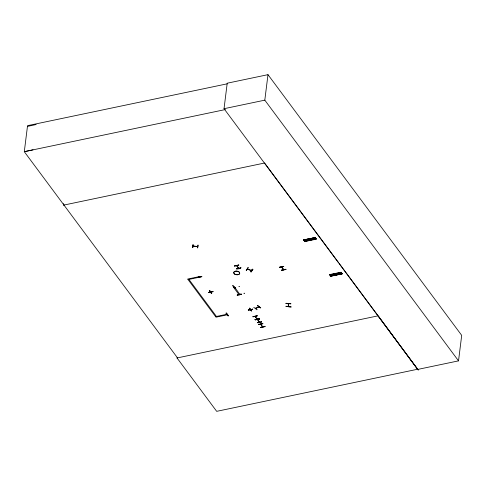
<?xml version="1.0" encoding="UTF-8"?>
<svg xmlns="http://www.w3.org/2000/svg" width="486" height="486" viewBox="0 0 486 486"><rect width="100%" height="100%" fill="white"/><g stroke="black" fill="none" stroke-linecap="round" stroke-linejoin="round"><path stroke-width="0.73" d="M238.748 268.327L236.755 265.502M260.861 324.241L260.836 324.211M281.68 267.27C282.044 266.073 281.279 267.567 281.929 267.027M286.047 306.532C295.269 306.958 290.324 307.492 286.066 306.186M290.859 306.538L286.047 306.362M199.57 277.208L199.764 277.445M239.562 294.82L239.452 294.741M259.135 322.03L259.166 321.696M192.851 247.477L193.064 244.543L192.584 247.447L192.875 247.265M193.537 245.782L193.483 246.159L192.985 245.977M193.495 246.147L193.452 245.637M197.243 246.578L197.255 246.189M197.911 245.078L197.632 248L198.136 245.132M227.308 314.557L227.752 314.096M201.824 276.491L197.492 277.385M188.082 279.59L199.606 277.178L199.242 276.315M224.034 108.7L227.211 83.203L267.986 74.662L461.7 335.37L458.523 360.867L417.753 369.415L224.034 108.7L264.809 100.159L458.523 360.867M208.543 292.256L208.634 292.627L212.965 291.715M209.739 290.434L209.472 290.695L211.507 293.483L211.775 293.222M210.45 291.393L210.62 291.752M210.578 291.333L210.602 291.758L210.602 291.357M211.112 291.509L211.21 291.63M212.88 291.369L212.965 291.74M228.055 315.943L226.014 313.16L228.292 315.9L226.251 312.929M238.766 265.089L234.428 265.994L238.802 264.937M228.323 315.687L226.203 313.106M235.127 288.514L232.903 285.598M233.79 287.129L233.444 287.354L233.383 286.977M233.954 286.868L233.839 287.287L233.869 286.904M236.797 265.526L236.731 265.897M240.868 267.719C241.56 268.892 236.263 269.159 236.548 268.624M236.968 265.459L236.919 265.897M234.477 287.244L233.638 287.42L239.142 294.826L239.981 294.65L234.519 286.922M234.945 288.38L232.897 285.756M237.204 295.13L241.554 294.103L237.235 294.99M236.639 268.983L240.88 267.756M264.809 100.159L267.986 74.662M248.2 267.646L246.171 270.338L246.445 270.204M247.854 268.989L247.775 269.238M251.122 271.905L252.872 269.329L251.122 271.911L250.904 271.619M251.827 270.137L251.784 270.508L251.396 269.973L251.244 270.471L251.323 270.088M251.28 270.471L251.438 269.997M252.653 269.062L252.878 269.353L250.873 271.832M248.297 310.092C255.97 308.069 252.191 310.268 248.291 309.868M249.397 308.27L251.675 311.004L249.421 308.057M249.932 309.442L250.004 309.539M250.162 309.078L250.15 309.406L250.314 309.047M252.623 308.981L252.714 309.345M257.331 315.718L252.993 316.611M255.94 308.094L255.897 308.397L255.824 308.009M259.591 318.816L255.235 319.916L255.035 319.393M255.472 316.404L255.199 316.653L257.246 319.144M257.465 305.494L260.775 307.875L257.313 305.396M257.137 309.479L256.918 309.782L253.765 307.322M256.906 318.603L257.252 319.077M257.058 318.573L257.088 318.889M258.522 306.672L258.995 306.848M257.294 322.485C257.015 323.111 262.233 322.686 261.632 321.598M262.859 323.518L258.54 324.423M259.567 319.029L259.366 318.506M259.317 321.665L259.372 321.981M265.016 326.635L260.611 327.424M262.464 326.398L262.452 326.732M260.794 324.198L262.829 326.932L262.616 326.367M264.925 326.294L265.016 326.659M279.456 267.239L283.775 266.334M283.532 269.189L283.733 269.76L281.759 266.644M285.932 269.457L281.607 270.386L281.522 270.016M283.581 269.791L283.387 269.22M285.853 269.147L285.932 269.481M290.81 303.635L286.023 303.282M288.301 306.302L288.38 305.98M288.544 305.992L288.35 306.247M417.753 369.415L378.12 315.827L177.025 357.969L177.493 357.866L24.3 151.687L27.544 125.661L227.15 83.829M285.999 303.434L290.792 303.774M288.259 303.72L288.307 306.532M197.45 277.536L201.787 276.649M252.957 316.763L257.294 315.857L252.969 316.823M255.217 319.855L259.554 318.968M279.414 267.391L283.739 266.486M258.497 324.575L262.823 323.67M209.472 290.689L211.507 293.471M255.405 308.464L258.838 306.763M248.115 267.816L246.396 270.356M246.42 270.416L247.945 267.762M247.277 269.214L251.73 270.483M252.696 269.268L250.922 271.814M283.538 269.76L281.516 267.014M260.599 324.198L262.665 326.975M197.735 246.627L193.015 246.092M258.935 306.879L255.545 308.555L255.909 308.373M255.059 316.392L257.1 319.174M257.325 319.484L259.317 322.236M259.117 321.975L259.53 322.218L257.562 319.502M288.52 306.551L288.477 303.707M303.61 239.944L315.42 237.745L315.633 238.019L303.865 240.388M303.592 239.92L315.378 237.575L303.513 239.896M315.299 237.569L303.811 240.218M330.413 276.072L342.095 273.691L341.986 273.345L330.122 275.75L330.322 276.036L342.18 273.612L330.273 275.975L330.468 276.248L342.241 273.873M330.122 275.75L341.986 273.345M233.827 287.275L233.468 287.329M227.32 314.43L227.794 314.46M251.657 270.587L247.319 269.214M27.447 126.403L36.164 124.531M33.018 149.816L24.3 151.687L225.395 109.55M63.484 205.159L264.578 163.023L338.311 262.252M236.554 268.849L240.862 267.895M199.205 276.637L187.681 279.049L216.009 317.176L227.533 314.764L227.132 314.223L215.608 316.635M279.316 267.3L283.636 266.389M281.491 270.228L285.847 269.335L281.516 270.222M260.599 327.376L264.931 326.519L260.575 327.412M177.469 357.83L176.995 357.927L216.683 411.338L417.778 369.202M197.352 277.439L201.799 276.704M232.855 285.798L235.127 288.532M248.261 310.08L252.629 309.205M255.29 316.702L255.235 316.392M255.029 319.569L259.366 318.707M303.647 240.096L315.487 237.836M303.841 240.363L315.614 238.012M316.21 238.845L304.667 241.512L316.435 239.142L316.179 238.614L304.412 241.068M316.234 238.875L304.315 241.02L304.607 241.342M329.32 274.626L341.184 272.221L341.379 272.579L329.52 274.912L341.439 272.749L341.215 272.452L329.538 274.942M342.211 273.849L330.456 276.242M227.424 314.57L227.612 314.351M257.319 305.554L260.618 307.917M285.993 303.331L290.786 303.847M193.021 245.995L197.753 246.511L197.28 246.572M238.565 268.363L236.56 265.684M249.44 308.227L251.469 310.991M339.216 263.473L377.665 315.22M238.778 265.149L234.459 266.055M262.835 323.731L258.516 324.636M188.92 279.414L216.446 316.459M378.12 315.827L418.306 370.174M241.548 294.316L237.211 295.202M63.496 203.616L63.958 205.062M235.024 287.366L235.346 287.433L235.042 287.348M239.045 286.527L239.367 286.594L239.063 286.503M240.011 294.085L240.333 294.151L240.011 294.085M244.033 293.24L244.355 293.307L244.033 293.24M209.691 290.604L211.714 293.404L209.679 290.622M212.874 291.551L208.518 292.469L212.874 291.551M259.445 318.834L255.114 319.721L259.457 318.865M261.626 321.775L257.294 322.692L261.626 321.775M235.06 274.286A2.989 1.792 7.1 0 0 239.707 273.308A2.989 1.792 7.1 0 0 235.461 271.206A3.001 1.798 7.1 0 0 235.054 274.292A3.001 1.798 7.1 0 0 239.72 273.314A3.001 1.798 7.1 0 0 235.455 271.206A2.989 1.792 7.1 0 0 235.06 274.286"/></g></svg>
